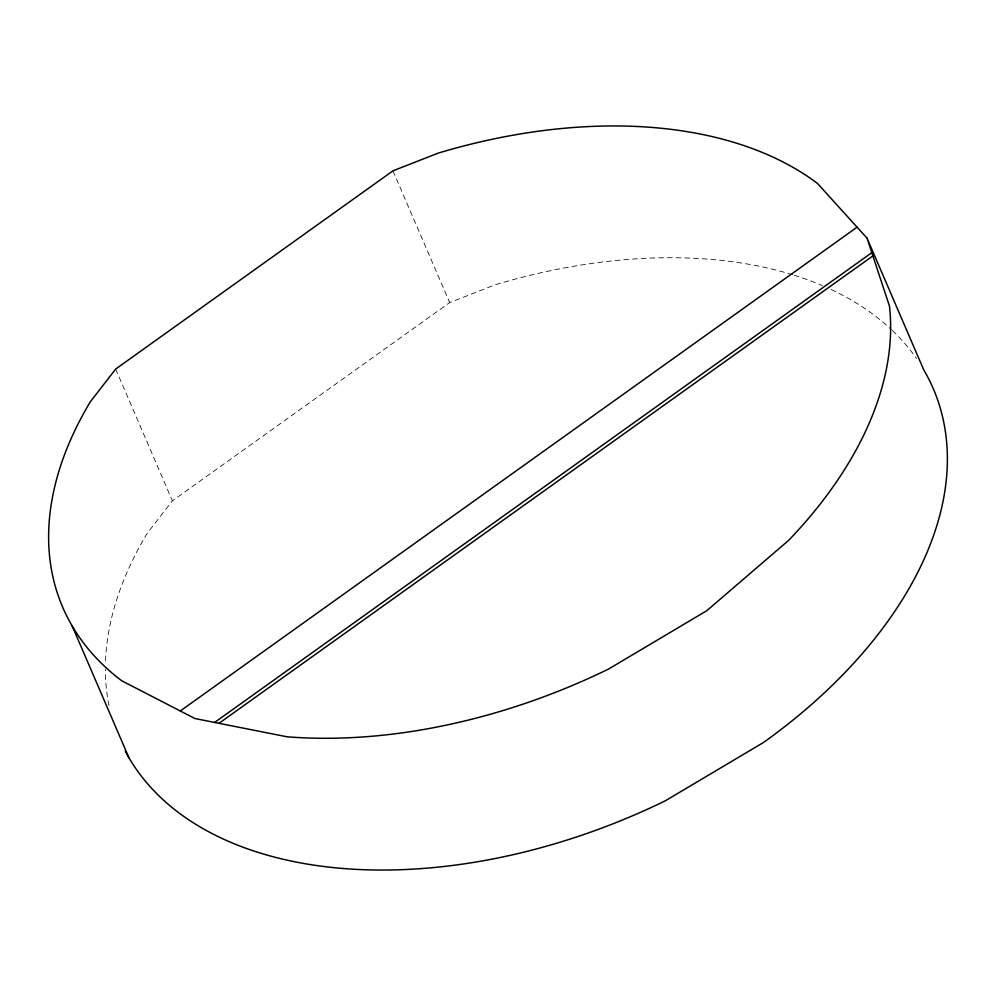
<?xml version="1.0" encoding="UTF-8"?>
<svg xmlns="http://www.w3.org/2000/svg" width="996" height="996" viewBox="0 0 996 996"><rect width="100%" height="100%" fill="white"/><g stroke="black" fill="none" stroke-linecap="round" stroke-linejoin="round"><path stroke-width="0.75" stroke-dasharray="4.98 3.74" d="M792.766 274.784A443.008 273.352 -23.3 0 0 494.937 284.868L449.682 302.585L172.395 500.814L147.072 533.545A443.008 273.352 -23.3 0 0 105.452 663.174M392.947 170.839L449.682 302.585M115.661 369.055L172.395 500.814M109 705.529A443.008 273.352 -23.3 0 1 105.364 669.237M794.161 275.22A443.008 273.352 -23.3 0 1 822.323 285.578M831.087 289.487A443.008 273.352 -23.3 0 1 891.258 329.502M892.404 330.585A443.008 273.352 -23.3 0 1 916.507 358.572"/><path stroke-width="1.49" d="M180.301 710.97L857.083 227.175M214.638 722.449L871.811 252.66M219.02 723.308L872.882 255.897M867.018 238.144L817.492 183.451A443.008 273.352 -23.3 0 0 438.19 153.11L392.947 170.839L115.661 369.055L90.325 401.786A443.008 273.352 -23.3 0 0 121.761 680.791L194.992 718.552L286.935 736.779A443.008 273.352 -23.3 0 0 608.643 669.001L706.762 610.722L788.72 540.28A443.008 273.352 -23.3 0 0 889.453 306.058L867.018 238.144L923.765 369.902A443.008 273.352 -23.3 0 1 763.509 742.481L665.39 800.759A443.008 273.352 -23.3 0 1 125.222 751.096M72.235 626.098L128.982 757.856"/></g></svg>
